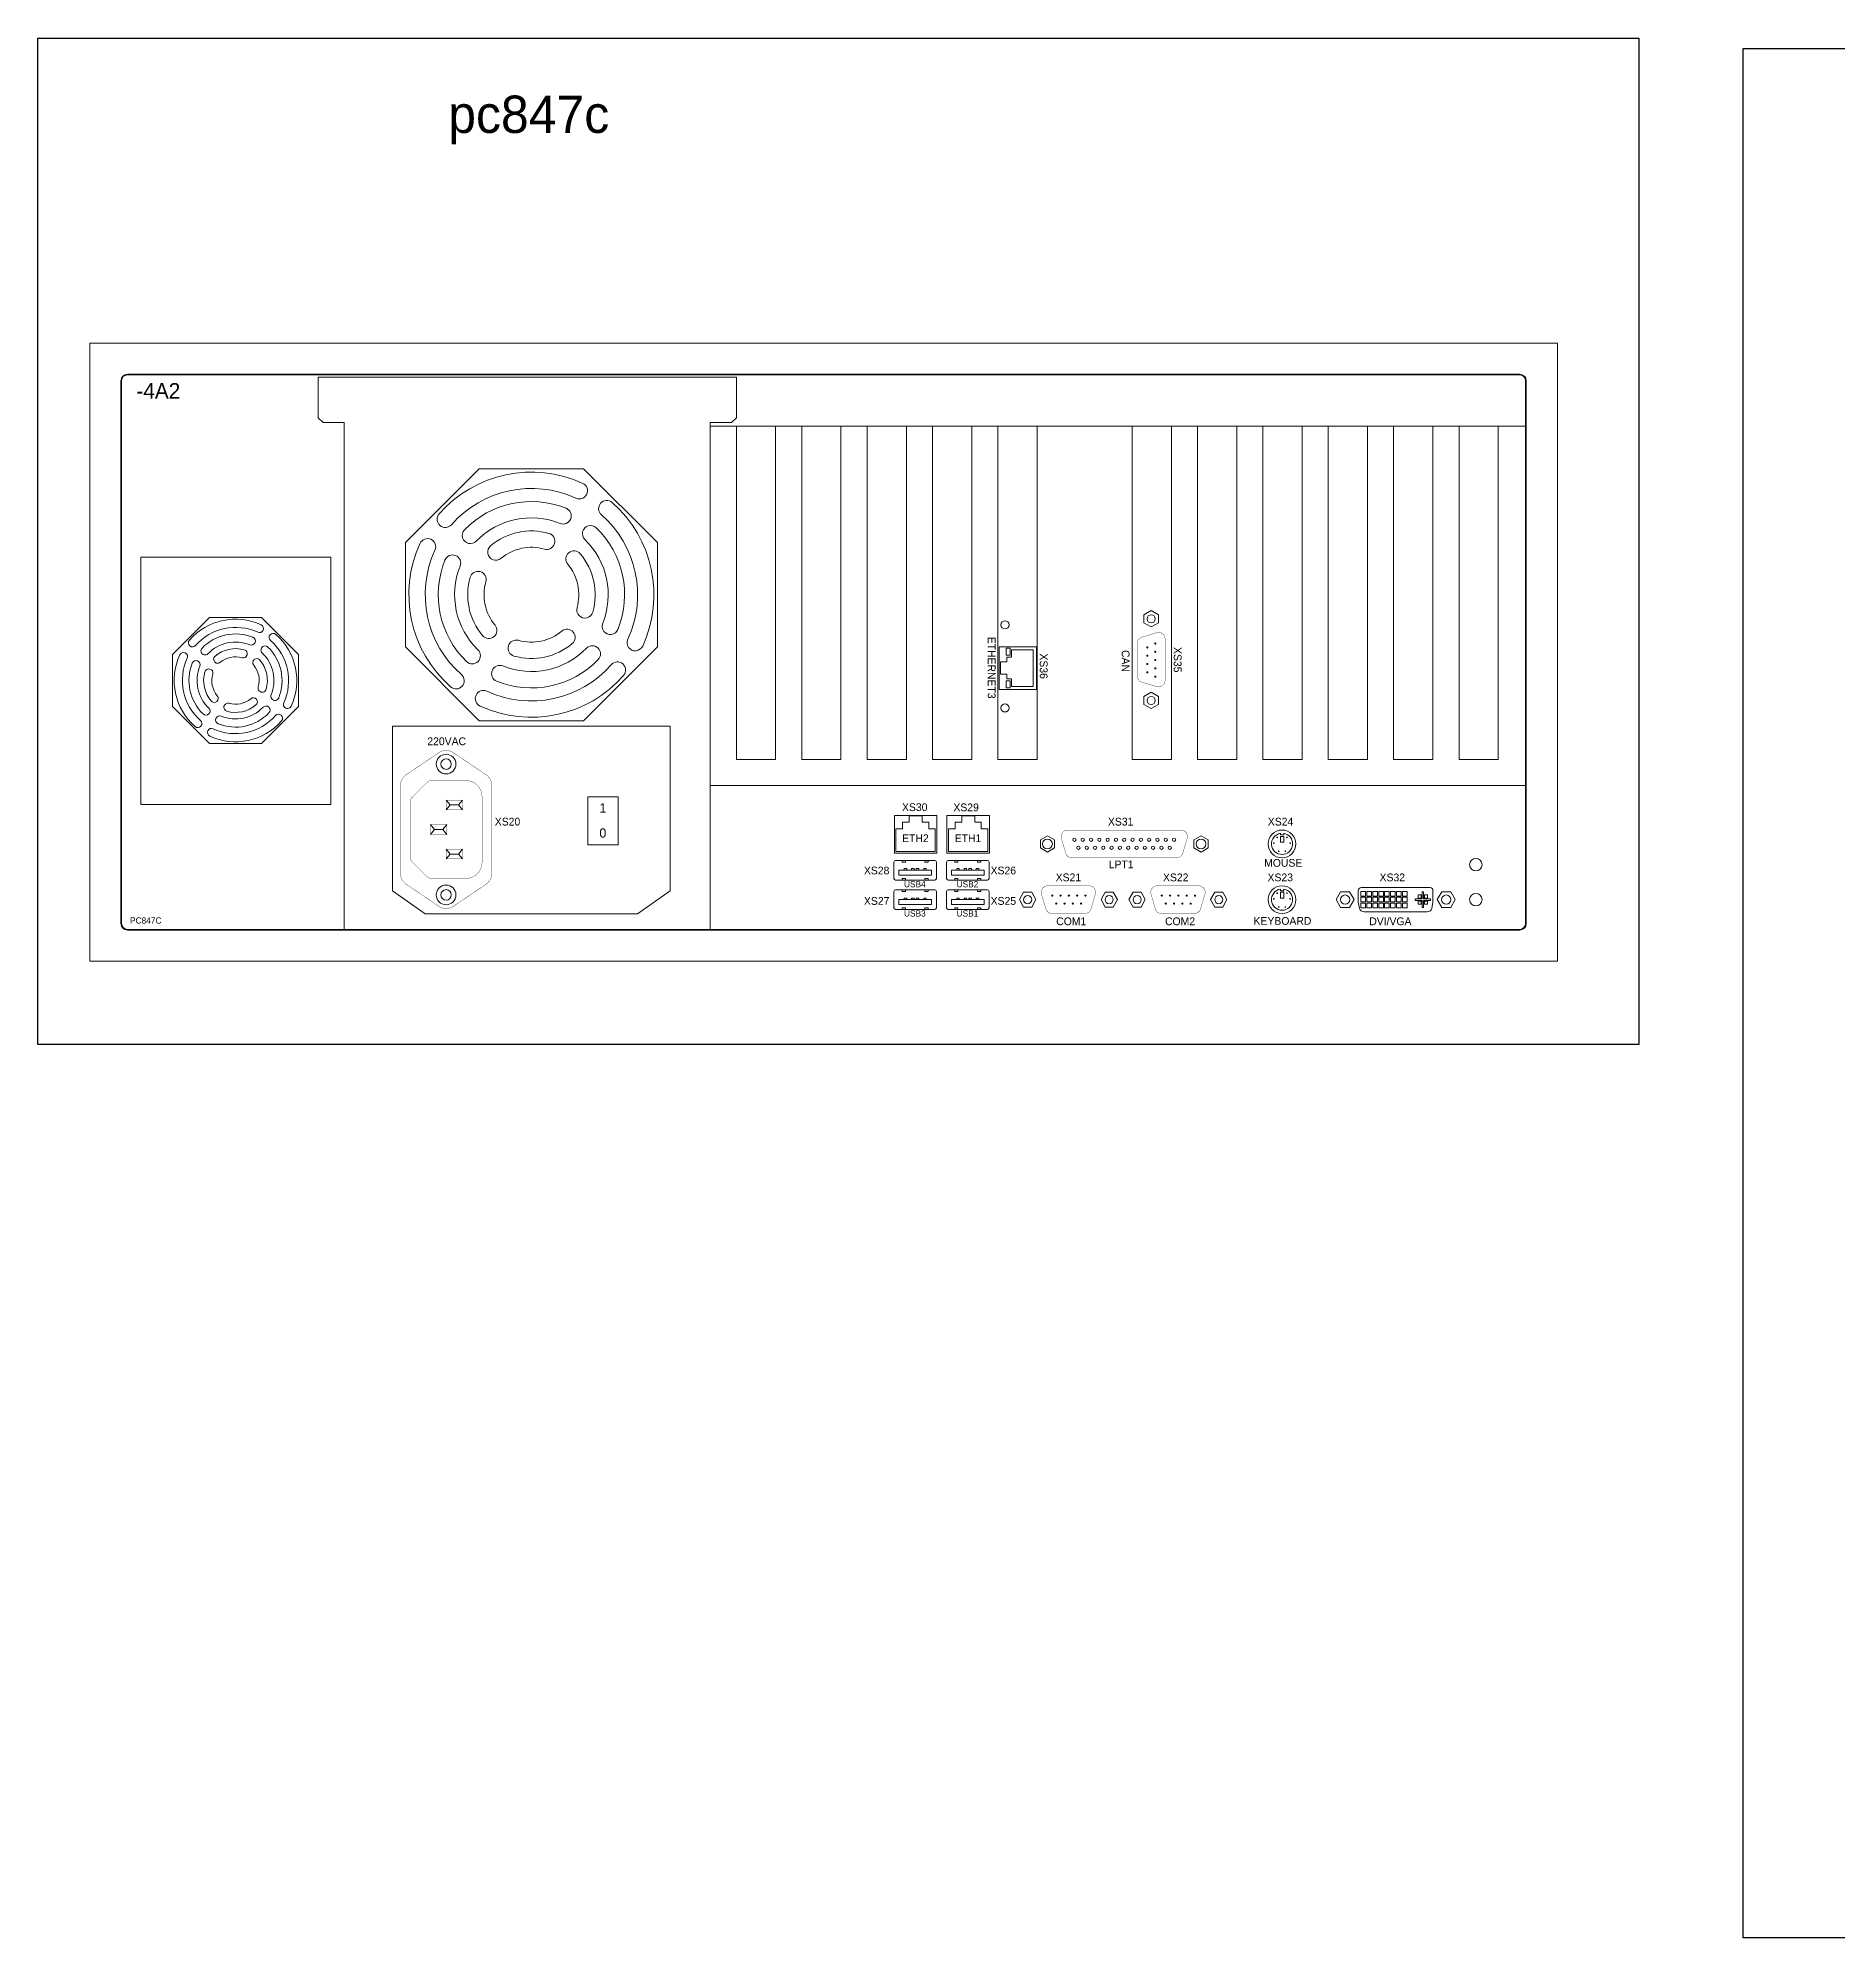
# Model space of a CAD drawing. Extents: x -2364 to 9601, y -871 to 1549.
# Drawn here: x 72 to 650, y -248 to 362 of the extents above; entities that cross this region are included whole.
import ezdxf

# ---------------------------------------------------------------- set-up
doc = ezdxf.new("R2010")
doc.units = 0
doc.layers.get('0').update_dxf_attribs({"linetype": 'CONTINUOUS'})
doc.layers.add('NRS', color=1, linetype='CONTINUOUS')

msp = doc.modelspace()

# ---------------------------------------------------------------- linework, layer by layer
at = {"color": 7, "lineweight": 13}
for p, q in [((98.31665, 252.14885), (98.31665, 77.79763)), ((98.31665, 252.14885), (98.31665, 251.02225)), ((98.52671, 252.14885), (98.52671, 77.79763)), ((547.84872, 254.24947), (100.41726, 254.24947)), ((547.84872, 254.03941), (100.41726, 254.03941)), ((161.72538, 240.23148), (161.72538, 253.33533)), ((161.72538, 253.33533), (296.1139, 253.33533)), ((296.1139, 240.23148), (296.1139, 253.33533)), ((549.73928, 77.79763), (549.73928, 252.14885)), ((549.94934, 77.79763), (549.94934, 252.14885)), ((163.30341, 238.69612), (161.72538, 240.23148)), ((170.12111, 238.69612), (163.30341, 238.69612)), ((170.12111, 238.69612), (170.12111, 75.90707)), ((287.71817, 237.60562), (287.71817, 238.69612)), ((287.71817, 238.69612), (294.53587, 238.69612)), ((294.53587, 238.69612), (296.1139, 240.23148)), ((287.71817, 237.60562), (549.73928, 237.60562)), ((287.71817, 237.60562), (287.71817, 130.47414)), ((287.71817, 237.60562), (287.71817, 130.47414)), ((287.71817, 237.60562), (287.71817, 75.90707)), ((296.12064, 237.60562), (296.12064, 130.47414)), ((308.72434, 237.60562), (308.72434, 130.47414)), ((308.72434, 237.60562), (308.72434, 130.47414)), ((317.12681, 237.60562), (317.12681, 130.47414)), ((329.73052, 237.60562), (329.73052, 130.47414)), ((329.73052, 237.60562), (329.73052, 130.47414)), ((338.13298, 237.60562), (338.13298, 130.47414)), ((350.73669, 237.60562), (350.73669, 130.47414)), ((350.73669, 237.60562), (350.73669, 130.47414)), ((359.13916, 237.60562), (359.13916, 130.47414)), ((525.69123, 237.60562), (366.34454, 237.60562)), ((371.74286, 237.60562), (371.74286, 130.47414)), ((371.74286, 237.60562), (371.74286, 130.47414)), ((380.14533, 237.60562), (380.14533, 130.47414)), ((392.74903, 237.60562), (392.74903, 130.47414)), ((392.74903, 237.60562), (392.74903, 130.47414)), ((423.31038, 237.60562), (423.31038, 130.47414)), ((423.31038, 237.60562), (423.31038, 130.47414)), ((435.91408, 237.60562), (435.91408, 130.47414)), ((435.91408, 237.60562), (435.91408, 130.47414)), ((435.91408, 237.60562), (435.91408, 130.47414)), ((435.91408, 237.60562), (435.91408, 130.47414)), ((444.31655, 237.60562), (444.31655, 130.47414)), ((456.92025, 237.60562), (456.92025, 130.47414)), ((456.92025, 237.60562), (456.92025, 130.47414)), ((465.32272, 237.60562), (465.32272, 130.47414)), ((477.92642, 237.60562), (477.92642, 130.47414)), ((477.92642, 237.60562), (477.92642, 130.47414)), ((486.32889, 237.60562), (486.32889, 130.47414)), ((498.9326, 237.60562), (498.9326, 130.47414)), ((498.9326, 237.60562), (498.9326, 130.47414)), ((507.33506, 237.60562), (507.33506, 130.47414)), ((519.93877, 237.60562), (519.93877, 130.47414)), ((528.34124, 237.60562), (528.34124, 130.47414)), ((540.94494, 237.60562), (540.94494, 130.47414)), ((189.75937, 200.19372), (213.47645, 223.9108)), ((213.47645, 223.9108), (247.01745, 223.9108)), ((247.01745, 223.9108), (270.73453, 200.19372)), ((189.75937, 166.65271), (189.75937, 200.19372)), ((270.73453, 200.19372), (270.73453, 166.65271)), ((427.06157, 176.9855), (429.42215, 178.29694)), ((429.42215, 178.29694), (431.78274, 176.9855)), ((114.9079, 164.23549), (126.76644, 176.09403)), ((126.76644, 176.09403), (143.53694, 176.09403)), ((143.53694, 176.09403), (155.39548, 164.23549)), ((427.06157, 174.36262), (427.06157, 176.9855)), ((429.42215, 173.05119), (427.06157, 174.36262)), ((431.78274, 174.36262), (429.42215, 173.05119)), ((431.78274, 176.9855), (431.78274, 174.36262)), ((213.47645, 142.93564), (189.75937, 166.65271)), ((270.73453, 166.65271), (247.01745, 142.93564)), ((380.53844, 166.72078), (380.53844, 152.97078)), ((392.53844, 166.72078), (380.53844, 166.72078)), ((382.83559, 163.97078), (382.83559, 166.22078)), ((382.83559, 166.22078), (384.08559, 166.22078)), ((384.08559, 166.22078), (384.08559, 163.97078)), ((384.53844, 165.72078), (384.53844, 163.34578)), ((391.53844, 165.72078), (384.53844, 165.72078)), ((391.53844, 165.72078), (391.53844, 153.97078)), ((392.53844, 166.72078), (392.53844, 152.97078)), ((114.9079, 147.46499), (114.9079, 164.23549)), ((155.39548, 164.23549), (155.39548, 147.46499)), ((381.03844, 161.84578), (381.03844, 157.84578)), ((381.03844, 161.84578), (383.03844, 161.84578)), ((384.08559, 163.97078), (382.83559, 163.97078)), ((383.03844, 163.34578), (384.53844, 163.34578)), ((383.03844, 163.34578), (383.03844, 161.84578)), ((392.53844, 152.97078), (380.53844, 152.97078)), ((381.03844, 157.84578), (383.03844, 157.84578)), ((384.08559, 155.72078), (382.83559, 155.72078)), ((382.83559, 155.72078), (382.83559, 153.47078)), ((382.83559, 153.47078), (384.08559, 153.47078)), ((383.03844, 157.84578), (383.03844, 156.34578)), ((383.03844, 156.34578), (384.53844, 156.34578)), ((384.08559, 153.47078), (384.08559, 155.72078)), ((384.53844, 156.34578), (384.53844, 153.97078)), ((391.53844, 153.97078), (384.53844, 153.97078)), ((126.76644, 135.60645), (114.9079, 147.46499)), ((155.39548, 147.46499), (143.53694, 135.60645)), ((427.06157, 150.75675), (429.42215, 152.06818)), ((427.06157, 148.13387), (427.06157, 150.75675)), ((429.42215, 146.82243), (427.06157, 148.13387)), ((429.42215, 152.06818), (431.78274, 150.75675)), ((431.78274, 148.13387), (429.42215, 146.82243)), ((431.78274, 150.75675), (431.78274, 148.13387)), ((185.60884, 88.25397), (185.60884, 141.14425)), ((274.88507, 141.14425), (185.60884, 141.14425)), ((247.01745, 142.93564), (213.47645, 142.93564)), ((274.88507, 88.25397), (274.88507, 141.14425)), ((143.53694, 135.60645), (126.76644, 135.60645)), ((308.72434, 130.47414), (296.12064, 130.47414)), ((329.73052, 130.47414), (317.12681, 130.47414)), ((350.73669, 130.47414), (338.13298, 130.47414)), ((371.74286, 130.47414), (359.13916, 130.47414)), ((392.74903, 130.47414), (380.14533, 130.47414)), ((435.91408, 130.47414), (423.31038, 130.47414)), ((456.92025, 130.47414), (444.31655, 130.47414)), ((477.92642, 130.47414), (465.32272, 130.47414)), ((498.9326, 130.47414), (486.32889, 130.47414)), ((519.93877, 130.47414), (507.33506, 130.47414)), ((540.94494, 130.47414), (528.34124, 130.47414)), ((202.82846, 117.43973), (204.12517, 115.86426)), ((208.08, 117.43973), (206.78329, 115.86426)), ((549.73928, 122.07168), (287.71817, 122.07168)), ((204.12517, 115.86426), (202.82846, 114.2888)), ((206.78329, 115.86426), (204.12517, 115.86426)), ((206.78329, 115.86426), (208.08, 114.2888)), ((346.88371, 112.53785), (346.88371, 100.34208)), ((346.88371, 112.53785), (360.53772, 112.53785)), ((349.50948, 108.21939), (349.50948, 110.32001)), ((349.50948, 110.32001), (351.61009, 110.32001)), ((351.61009, 112.42063), (355.81133, 112.42063)), ((351.61009, 110.32001), (351.61009, 112.42063)), ((355.81133, 112.42063), (355.81133, 110.32001)), ((355.81133, 110.32001), (357.91195, 110.32001)), ((357.91195, 110.32001), (357.91195, 108.21939)), ((360.53772, 100.34208), (360.53772, 112.53785)), ((363.79329, 112.53785), (363.79329, 100.34208)), ((363.79329, 112.53785), (377.4473, 112.53785)), ((366.41906, 110.32001), (368.51967, 110.32001)), ((366.41906, 108.21939), (366.41906, 110.32001)), ((368.51967, 110.32001), (368.51967, 112.42063)), ((368.51967, 112.42063), (372.72091, 112.42063)), ((372.72091, 112.42063), (372.72091, 110.32001)), ((372.72091, 110.32001), (374.82153, 110.32001)), ((374.82153, 110.32001), (374.82153, 108.21939)), ((377.4473, 100.34208), (377.4473, 112.53785)), ((197.83949, 109.56241), (199.1362, 107.98695)), ((199.1362, 107.98695), (197.83949, 106.41149)), ((201.79432, 107.98695), (199.1362, 107.98695)), ((203.09104, 109.56241), (201.79432, 107.98695)), ((201.79432, 107.98695), (203.09104, 106.41149)), ((347.40886, 100.86723), (347.40886, 108.21939)), ((347.40886, 108.21939), (349.50948, 108.21939)), ((357.91195, 108.21939), (360.01256, 108.21939)), ((360.01256, 108.21939), (360.01256, 100.86723)), ((364.31844, 108.21939), (366.41906, 108.21939)), ((364.31844, 100.86723), (364.31844, 108.21939)), ((374.82153, 108.21939), (376.92214, 108.21939)), ((376.92214, 108.21939), (376.92214, 100.86723)), ((393.8071, 104.67339), (396.08108, 105.98628)), ((393.8071, 102.04762), (393.8071, 104.67339)), ((396.08108, 105.98628), (398.35507, 104.67339)), ((398.35507, 104.67339), (398.35507, 102.04762)), ((443.1716, 104.67339), (445.44558, 105.98628)), ((443.1716, 102.04762), (443.1716, 104.67339)), ((445.44558, 105.98628), (447.71957, 104.67339)), ((447.71957, 104.67339), (447.71957, 102.04762)), ((470.95079, 106.77024), (470.95079, 106.24567)), ((470.95079, 106.24567), (471.99994, 106.24567)), ((470.95079, 103.88508), (470.95079, 105.72109)), ((470.95079, 105.72109), (471.99994, 105.72109)), ((471.99994, 103.88508), (470.95079, 103.88508)), ((471.99994, 106.24567), (471.99994, 106.77024)), ((471.99994, 105.72109), (471.99994, 103.88508)), ((202.82846, 101.6851), (204.12517, 100.10963)), ((204.12517, 100.10963), (202.82846, 98.53417)), ((206.78329, 100.10963), (204.12517, 100.10963)), ((208.08, 101.6851), (206.78329, 100.10963)), ((206.78329, 100.10963), (208.08, 98.53417)), ((346.88371, 100.34208), (360.53772, 100.34208)), ((347.27382, 98.05488), (359.87854, 98.05488)), ((360.01256, 100.86723), (347.40886, 100.86723)), ((349.37461, 97.52969), (349.37461, 98.05488)), ((350.425, 97.52969), (350.425, 98.05488)), ((356.72736, 98.05488), (356.72736, 97.52969)), ((357.77775, 98.05488), (357.77775, 97.52969)), ((363.79329, 100.34208), (377.4473, 100.34208)), ((364.1834, 98.05488), (376.78812, 98.05488)), ((376.92214, 100.86723), (364.31844, 100.86723)), ((366.28419, 97.52969), (366.28419, 98.05488)), ((367.33458, 97.52969), (367.33458, 98.05488)), ((373.63694, 98.05488), (373.63694, 97.52969)), ((374.68733, 98.05488), (374.68733, 97.52969)), ((396.08108, 100.73473), (393.8071, 102.04762)), ((398.35507, 102.04762), (396.08108, 100.73473)), ((445.44558, 100.73473), (443.1716, 102.04762)), ((447.71957, 102.04762), (445.44558, 100.73473)), ((346.74862, 92.27772), (346.74862, 97.52969)), ((359.87854, 91.75252), (347.27382, 91.75252)), ((358.82815, 94.9037), (348.32421, 94.9037)), ((348.32421, 94.9037), (348.32421, 93.32811)), ((348.32421, 93.32811), (358.82815, 93.32811)), ((349.37461, 97.52969), (350.425, 97.52969)), ((349.37461, 91.75252), (349.37461, 92.27772)), ((350.425, 92.27772), (349.37461, 92.27772)), ((350.84516, 95.4289), (350.00484, 95.4289)), ((350.00484, 95.4289), (350.00484, 94.9037)), ((350.425, 91.75252), (350.425, 92.27772)), ((350.84516, 95.4289), (350.84516, 94.9037)), ((353.20854, 95.4289), (352.36823, 95.4289)), ((352.36823, 95.4289), (352.36823, 94.9037)), ((353.20854, 95.4289), (353.20854, 94.9037)), ((353.94382, 94.9037), (353.94382, 95.4289)), ((354.78413, 95.4289), (353.94382, 95.4289)), ((354.78413, 94.9037), (354.78413, 95.4289)), ((356.3072, 94.9037), (356.3072, 95.4289)), ((357.14752, 95.4289), (356.3072, 95.4289)), ((356.72736, 97.52969), (357.77775, 97.52969)), ((357.77775, 92.27772), (356.72736, 92.27772)), ((356.72736, 92.27772), (356.72736, 91.75252)), ((357.14752, 94.9037), (357.14752, 95.4289)), ((357.77775, 92.27772), (357.77775, 91.75252)), ((358.82815, 93.32811), (358.82815, 94.9037)), ((360.40373, 97.52969), (360.40373, 92.27772)), ((363.6582, 92.27772), (363.6582, 97.52969)), ((376.78812, 91.75252), (364.1834, 91.75252)), ((365.23379, 94.9037), (365.23379, 93.32811)), ((375.73773, 94.9037), (365.23379, 94.9037)), ((365.23379, 93.32811), (375.73773, 93.32811)), ((366.28419, 97.52969), (367.33458, 97.52969)), ((366.28419, 91.75252), (366.28419, 92.27772)), ((367.33458, 92.27772), (366.28419, 92.27772)), ((367.75474, 95.4289), (366.91442, 95.4289)), ((366.91442, 95.4289), (366.91442, 94.9037)), ((367.33458, 91.75252), (367.33458, 92.27772)), ((367.75474, 95.4289), (367.75474, 94.9037)), ((370.11812, 95.4289), (369.27781, 95.4289)), ((369.27781, 95.4289), (369.27781, 94.9037)), ((370.11812, 95.4289), (370.11812, 94.9037)), ((370.8534, 94.9037), (370.8534, 95.4289)), ((371.69371, 95.4289), (370.8534, 95.4289)), ((371.69371, 94.9037), (371.69371, 95.4289)), ((373.21678, 94.9037), (373.21678, 95.4289)), ((374.0571, 95.4289), (373.21678, 95.4289)), ((373.63694, 97.52969), (374.68733, 97.52969)), ((373.63694, 92.27772), (373.63694, 91.75252)), ((374.68733, 92.27772), (373.63694, 92.27772)), ((374.0571, 94.9037), (374.0571, 95.4289)), ((374.68733, 92.27772), (374.68733, 91.75252)), ((375.73773, 93.32811), (375.73773, 94.9037)), ((377.31331, 97.52969), (377.31331, 92.27772)), ((185.60884, 88.25397), (196.11192, 80.94855)), ((274.88507, 88.25397), (264.38198, 80.94855)), ((346.74862, 82.82418), (346.74862, 88.07615)), ((347.27382, 88.60134), (359.87854, 88.60134)), ((349.37461, 88.07615), (349.37461, 88.60134)), ((349.37461, 88.07615), (350.425, 88.07615)), ((350.84516, 85.97536), (350.00484, 85.97536)), ((350.00484, 85.97536), (350.00484, 85.45017)), ((350.425, 88.07615), (350.425, 88.60134)), ((350.84516, 85.97536), (350.84516, 85.45017)), ((353.20854, 85.97536), (352.36823, 85.97536)), ((352.36823, 85.97536), (352.36823, 85.45017)), ((353.20854, 85.97536), (353.20854, 85.45017)), ((353.94382, 85.45017), (353.94382, 85.97536)), ((354.78413, 85.97536), (353.94382, 85.97536)), ((354.78413, 85.45017), (354.78413, 85.97536)), ((356.3072, 85.45017), (356.3072, 85.97536)), ((357.14752, 85.97536), (356.3072, 85.97536)), ((356.72736, 88.60134), (356.72736, 88.07615)), ((356.72736, 88.07615), (357.77775, 88.07615)), ((357.14752, 85.45017), (357.14752, 85.97536)), ((357.77775, 88.60134), (357.77775, 88.07615)), ((360.40373, 88.07615), (360.40373, 82.82418)), ((363.6582, 82.82418), (363.6582, 88.07615)), ((364.1834, 88.60134), (376.78812, 88.60134)), ((366.28419, 88.07615), (366.28419, 88.60134)), ((366.28419, 88.07615), (367.33458, 88.07615)), ((367.75474, 85.97536), (366.91442, 85.97536)), ((366.91442, 85.97536), (366.91442, 85.45017)), ((367.33458, 88.07615), (367.33458, 88.60134)), ((367.75474, 85.97536), (367.75474, 85.45017)), ((369.27781, 85.97536), (369.27781, 85.45017)), ((370.11812, 85.97536), (369.27781, 85.97536)), ((370.11812, 85.97536), (370.11812, 85.45017)), ((370.8534, 85.45017), (370.8534, 85.97536)), ((371.69371, 85.97536), (370.8534, 85.97536)), ((371.69371, 85.45017), (371.69371, 85.97536)), ((373.21678, 85.45017), (373.21678, 85.97536)), ((374.0571, 85.97536), (373.21678, 85.97536)), ((373.63694, 88.60134), (373.63694, 88.07615)), ((373.63694, 88.07615), (374.68733, 88.07615)), ((374.0571, 85.45017), (374.0571, 85.97536)), ((374.68733, 88.60134), (374.68733, 88.07615)), ((377.31331, 88.07615), (377.31331, 82.82418)), ((387.07739, 85.45017), (388.38883, 87.81075)), ((388.38883, 87.81075), (391.0117, 87.81075)), ((391.0117, 87.81075), (392.32314, 85.45017)), ((413.30614, 85.45017), (414.61758, 87.81075)), ((414.61758, 87.81075), (417.24046, 87.81075)), ((417.24046, 87.81075), (418.5519, 85.45017)), ((422.2847, 85.45017), (423.59613, 87.81075)), ((423.59613, 87.81075), (426.21901, 87.81075)), ((426.21901, 87.81075), (427.53045, 85.45017)), ((448.51345, 85.45017), (449.82489, 87.81075)), ((449.82489, 87.81075), (452.44776, 87.81075)), ((452.44776, 87.81075), (453.7592, 85.45017)), ((470.95079, 88.8599), (470.95079, 88.33533)), ((470.95079, 88.33533), (471.99994, 88.33533)), ((470.95079, 87.81075), (471.99994, 87.81075)), ((470.95079, 85.97474), (470.95079, 87.81075)), ((471.99994, 85.97474), (470.95079, 85.97474)), ((471.99994, 88.33533), (471.99994, 88.8599)), ((471.99994, 87.81075), (471.99994, 85.97474)), ((490.28783, 87.95017), (488.84445, 85.45017)), ((493.17458, 87.95017), (490.28783, 87.95017)), ((494.61796, 85.45017), (493.17458, 87.95017)), ((495.98121, 84.59017), (495.98121, 88.31017)), ((496.82121, 86.60517), (496.82121, 88.10517)), ((496.82121, 88.10517), (498.32121, 88.10517)), ((496.82121, 86.60517), (498.32121, 86.60517)), ((496.82121, 84.70017), (496.82121, 86.20017)), ((496.82121, 86.20017), (498.32121, 86.20017)), ((496.98121, 89.31017), (518.98121, 89.31017)), ((498.32121, 86.60517), (498.32121, 88.10517)), ((498.32121, 84.70017), (498.32121, 86.20017)), ((498.72621, 86.60517), (498.72621, 88.10517)), ((498.72621, 88.10517), (500.22621, 88.10517)), ((498.72621, 86.60517), (500.22621, 86.60517)), ((498.72621, 86.20017), (500.22621, 86.20017)), ((498.72621, 84.70017), (498.72621, 86.20017)), ((500.22621, 86.60517), (500.22621, 88.10517)), ((500.22621, 84.70017), (500.22621, 86.20017)), ((500.63121, 86.60517), (500.63121, 88.10517)), ((500.63121, 88.10517), (502.13121, 88.10517)), ((500.63121, 86.60517), (502.13121, 86.60517)), ((500.63121, 86.20017), (502.13121, 86.20017)), ((500.63121, 84.70017), (500.63121, 86.20017)), ((502.13121, 86.60517), (502.13121, 88.10517)), ((502.13121, 84.70017), (502.13121, 86.20017)), ((502.53621, 86.60517), (502.53621, 88.10517)), ((502.53621, 88.10517), (504.03621, 88.10517)), ((502.53621, 86.60517), (504.03621, 86.60517)), ((502.53621, 86.20017), (504.03621, 86.20017)), ((502.53621, 84.70017), (502.53621, 86.20017)), ((504.03621, 86.60517), (504.03621, 88.10517)), ((504.03621, 84.70017), (504.03621, 86.20017)), ((504.44121, 86.60517), (504.44121, 88.10517)), ((504.44121, 88.10517), (505.94121, 88.10517)), ((504.44121, 86.60517), (505.94121, 86.60517)), ((504.44121, 86.20017), (505.94121, 86.20017)), ((504.44121, 84.70017), (504.44121, 86.20017)), ((505.94121, 86.60517), (505.94121, 88.10517)), ((505.94121, 84.70017), (505.94121, 86.20017)), ((506.34621, 86.60517), (506.34621, 88.10517)), ((506.34621, 88.10517), (507.84621, 88.10517)), ((506.34621, 86.60517), (507.84621, 86.60517)), ((506.34621, 86.20017), (507.84621, 86.20017)), ((506.34621, 84.70017), (506.34621, 86.20017)), ((507.84621, 86.60517), (507.84621, 88.10517)), ((507.84621, 84.70017), (507.84621, 86.20017)), ((508.25121, 86.60517), (508.25121, 88.10517)), ((508.25121, 88.10517), (509.75121, 88.10517)), ((508.25121, 86.60517), (509.75121, 86.60517)), ((508.25121, 86.20017), (509.75121, 86.20017)), ((508.25121, 84.70017), (508.25121, 86.20017)), ((509.75121, 86.60517), (509.75121, 88.10517)), ((509.75121, 84.70017), (509.75121, 86.20017)), ((510.15621, 86.60517), (510.15621, 88.10517)), ((510.15621, 88.10517), (511.65621, 88.10517)), ((510.15621, 86.60517), (511.65621, 86.60517)), ((510.15621, 86.20017), (511.65621, 86.20017)), ((510.15621, 84.70017), (510.15621, 86.20017)), ((511.65621, 86.60517), (511.65621, 88.10517)), ((511.65621, 84.70017), (511.65621, 86.20017)), ((514.23121, 85.70017), (516.48121, 85.70017)), ((514.23121, 85.20017), (514.23121, 85.70017)), ((515.23121, 85.95017), (515.23121, 86.95017)), ((515.23121, 86.95017), (516.23121, 86.95017)), ((515.23121, 85.95017), (516.23121, 85.95017)), ((516.23121, 85.95017), (516.23121, 86.95017)), ((516.48121, 85.70017), (516.48121, 87.95017)), ((516.48121, 87.95017), (516.98121, 87.95017)), ((516.98121, 85.70017), (516.98121, 87.95017)), ((516.98121, 85.70017), (519.23121, 85.70017)), ((517.23121, 85.95017), (517.23121, 86.95017)), ((517.23121, 86.95017), (518.23121, 86.95017)), ((517.23121, 85.95017), (518.23121, 85.95017)), ((518.23121, 85.95017), (518.23121, 86.95017)), ((519.23121, 85.20017), (519.23121, 85.70017)), ((519.98121, 84.59017), (519.98121, 88.31017)), ((521.34445, 85.45017), (522.78783, 87.95017)), ((522.78783, 87.95017), (525.67458, 87.95017)), ((525.67458, 87.95017), (527.11796, 85.45017)), ((196.11192, 80.94855), (264.38198, 80.94855)), ((359.87854, 82.29899), (347.27382, 82.29899)), ((358.82815, 85.45017), (348.32421, 85.45017)), ((348.32421, 85.45017), (348.32421, 83.87458)), ((348.32421, 83.87458), (358.82815, 83.87458)), ((349.37461, 82.29899), (349.37461, 82.82418)), ((350.425, 82.82418), (349.37461, 82.82418)), ((350.425, 82.29899), (350.425, 82.82418)), ((357.77775, 82.82418), (356.72736, 82.82418)), ((356.72736, 82.82418), (356.72736, 82.29899)), ((357.77775, 82.82418), (357.77775, 82.29899)), ((358.82815, 83.87458), (358.82815, 85.45017)), ((376.78812, 82.29899), (364.1834, 82.29899)), ((375.73773, 85.45017), (365.23379, 85.45017)), ((365.23379, 85.45017), (365.23379, 83.87458)), ((365.23379, 83.87458), (375.73773, 83.87458)), ((366.28419, 82.29899), (366.28419, 82.82418)), ((367.33458, 82.82418), (366.28419, 82.82418)), ((367.33458, 82.29899), (367.33458, 82.82418)), ((374.68733, 82.82418), (373.63694, 82.82418)), ((373.63694, 82.82418), (373.63694, 82.29899)), ((374.68733, 82.82418), (374.68733, 82.29899)), ((375.73773, 83.87458), (375.73773, 85.45017)), ((388.38883, 83.08958), (387.07739, 85.45017)), ((391.0117, 83.08958), (388.38883, 83.08958)), ((392.32314, 85.45017), (391.0117, 83.08958)), ((414.61758, 83.08958), (413.30614, 85.45017)), ((417.24046, 83.08958), (414.61758, 83.08958)), ((418.5519, 85.45017), (417.24046, 83.08958)), ((423.59613, 83.08958), (422.2847, 85.45017)), ((426.21901, 83.08958), (423.59613, 83.08958)), ((427.53045, 85.45017), (426.21901, 83.08958)), ((449.82489, 83.08958), (448.51345, 85.45017)), ((452.44776, 83.08958), (449.82489, 83.08958)), ((453.7592, 85.45017), (452.44776, 83.08958)), ((488.84445, 85.45017), (490.28783, 82.95017)), ((490.28783, 82.95017), (493.17458, 82.95017)), ((493.17458, 82.95017), (494.61796, 85.45017)), ((495.98121, 84.59017), (496.38932, 82.61582)), ((496.82121, 84.70017), (498.32121, 84.70017)), ((496.82121, 84.29517), (496.82121, 82.79517)), ((496.82121, 84.29517), (498.32121, 84.29517)), ((496.82121, 82.79517), (498.32121, 82.79517)), ((497.81235, 81.59017), (518.15007, 81.59017)), ((498.32121, 84.29517), (498.32121, 82.79517)), ((498.72621, 84.70017), (500.22621, 84.70017)), ((498.72621, 84.29517), (500.22621, 84.29517)), ((498.72621, 84.29517), (498.72621, 82.79517)), ((498.72621, 82.79517), (500.22621, 82.79517)), ((500.22621, 84.29517), (500.22621, 82.79517)), ((500.63121, 84.70017), (502.13121, 84.70017)), ((500.63121, 84.29517), (502.13121, 84.29517)), ((500.63121, 84.29517), (500.63121, 82.79517)), ((500.63121, 82.79517), (502.13121, 82.79517)), ((502.13121, 84.29517), (502.13121, 82.79517)), ((502.53621, 84.70017), (504.03621, 84.70017)), ((502.53621, 84.29517), (504.03621, 84.29517)), ((502.53621, 84.29517), (502.53621, 82.79517)), ((502.53621, 82.79517), (504.03621, 82.79517)), ((504.03621, 84.29517), (504.03621, 82.79517)), ((504.44121, 84.70017), (505.94121, 84.70017)), ((504.44121, 84.29517), (505.94121, 84.29517)), ((504.44121, 84.29517), (504.44121, 82.79517)), ((504.44121, 82.79517), (505.94121, 82.79517)), ((505.94121, 84.29517), (505.94121, 82.79517)), ((506.34621, 84.70017), (507.84621, 84.70017)), ((506.34621, 84.29517), (507.84621, 84.29517)), ((506.34621, 84.29517), (506.34621, 82.79517)), ((506.34621, 82.79517), (507.84621, 82.79517)), ((507.84621, 84.29517), (507.84621, 82.79517)), ((508.25121, 84.70017), (509.75121, 84.70017)), ((508.25121, 84.29517), (509.75121, 84.29517)), ((508.25121, 84.29517), (508.25121, 82.79517)), ((508.25121, 82.79517), (509.75121, 82.79517)), ((509.75121, 84.29517), (509.75121, 82.79517)), ((510.15621, 84.70017), (511.65621, 84.70017)), ((510.15621, 84.29517), (511.65621, 84.29517)), ((510.15621, 84.29517), (510.15621, 82.79517)), ((510.15621, 82.79517), (511.65621, 82.79517)), ((511.65621, 84.29517), (511.65621, 82.79517)), ((514.23121, 85.20017), (516.48121, 85.20017)), ((515.23121, 84.95017), (516.23121, 84.95017)), ((515.23121, 84.95017), (515.23121, 83.95017)), ((515.23121, 83.95017), (516.23121, 83.95017)), ((516.23121, 84.95017), (516.23121, 83.95017)), ((516.48121, 82.95017), (516.48121, 85.20017)), ((516.48121, 82.95017), (516.98121, 82.95017)), ((516.98121, 85.20017), (519.23121, 85.20017)), ((516.98121, 82.95017), (516.98121, 85.20017)), ((517.23121, 84.95017), (517.23121, 83.95017)), ((517.23121, 84.95017), (518.23121, 84.95017)), ((517.23121, 83.95017), (518.23121, 83.95017)), ((518.23121, 84.95017), (518.23121, 83.95017)), ((519.98121, 84.59017), (519.57309, 82.61582)), ((522.78783, 82.95017), (521.34445, 85.45017)), ((525.67458, 82.95017), (522.78783, 82.95017)), ((527.11796, 85.45017), (525.67458, 82.95017)), ((100.41726, 75.90707), (547.84872, 75.90707)), ((100.41726, 75.69701), (547.84872, 75.69701))]:
    msp.add_line(p, q, dxfattribs=at)
for points in [[(71.67673, 362.27253), (586.11377, 362.27253), (586.11377, 38.89503), (71.67673, 38.89503)], [(619.69938, 358.8954), (1192.52938, 358.8954), (1192.52938, -248.13726), (619.69938, -248.13726)]]:
    msp.add_lwpolyline(points, close=True)
for points in [[(88.31665, 264.24947), (559.94934, 264.24947), (559.94934, 65.69701), (88.31665, 65.69701)], [(104.7659, 195.48936), (165.75276, 195.48936), (165.75276, 116.01355), (104.7659, 116.01355)], [(248.38343, 118.45138), (258.10707, 118.45138), (258.10707, 103.03711), (248.38343, 103.03711)]]:
    msp.add_lwpolyline(points, close=True, dxfattribs=at)
for points, const_width in [([(433.88104, 169.19771), (433.88104, 155.92166, -0.500705616), (431.19067, 153.90862), (426.4695, 155.2972, -0.332706414), (424.96326, 157.31024), (424.96326, 167.80913, -0.332706414), (426.4695, 169.82217), (431.19067, 171.21075, -0.500705616)], 0.10492), ([(427.99747, 166.47345, 1), (428.33984, 166.47345, 1)], 0.34237), ([(430.56125, 167.75161, 1), (430.90362, 167.75161, 1)], 0.34237), ([(430.56125, 165.08383, 1), (430.90362, 165.08383, 1)], 0.34237), ([(427.99747, 163.80567, 1), (428.33984, 163.80567, 1)], 0.34237), ([(427.99747, 161.13788, 1), (428.33984, 161.13788, 1)], 0.34237), ([(427.99747, 158.4701, 1), (428.33984, 158.4701, 1)], 0.34237), ([(430.56125, 162.41604, 1), (430.90362, 162.41604, 1)], 0.34237), ([(430.56125, 159.74826, 1), (430.90362, 159.74826, 1)], 0.34237), ([(430.56125, 157.08048, 1), (430.90362, 157.08048, 1)], 0.34237), ([(217.53278, 122.0711), (217.53278, 93.9028, -0.248970266), (215.68553, 90.42299), (205.18245, 83.31796, -0.306467457), (200.47447, 83.31796), (189.97138, 90.42299, -0.248970266), (188.12414, 93.9028), (188.12414, 122.0711, -0.248970266), (189.97138, 125.55091), (200.47447, 132.65594, -0.306467457), (205.18245, 132.65594), (215.68553, 125.55091, -0.248970266)], 0.10503), ([(214.38185, 118.49003), (214.38185, 97.48386, -0.414213562), (209.13031, 92.23232), (198.19217, 92.23232, -0.198912367), (196.70681, 92.84758), (191.89032, 97.66407, -0.198912367), (191.27506, 99.14943), (191.27506, 116.82447, -0.198912367), (191.89032, 118.30983), (196.70681, 123.12632, -0.198912367), (198.19217, 123.74158), (209.13031, 123.74158, -0.414213562)], 0.10503), ([(402.56458, 107.82432), (438.96209, 107.82432, -0.500705616), (440.97735, 105.13098), (439.58723, 100.40459, -0.332706414), (437.57197, 98.89669), (403.95469, 98.89669, -0.332706414), (401.93943, 100.40459), (400.54932, 105.13098, -0.500705616)], 0.10503), ([(468.72135, 103.62279, 1), (468.98364, 103.62279, 1)], 0.26229), ([(469.7705, 105.4588, 1), (470.03279, 105.4588, 1)], 0.26229), ([(472.91795, 105.4588, 1), (473.18024, 105.4588, 1)], 0.26229), ([(473.9671, 103.62279, 1), (474.22939, 103.62279, 1)], 0.26229), ([(470.29508, 100.99992, 1), (470.55736, 100.99992, 1)], 0.26229), ([(472.39338, 100.99992, 1), (472.65566, 100.99992, 1)], 0.26229), ([(396.17661, 89.90905), (409.45267, 89.90905, -0.500705616), (411.46571, 87.21868), (410.07713, 82.49751, -0.332706414), (408.06409, 80.99128), (397.5652, 80.99128, -0.332706414), (395.55216, 82.49751), (394.16358, 87.21868, -0.500705616)], 0.10492), ([(397.62272, 86.58926, 1), (397.62272, 86.93163, 1)], 0.34237), ([(400.2905, 86.58926, 1), (400.2905, 86.93163, 1)], 0.34237), ([(402.95828, 86.58926, 1), (402.95828, 86.93163, 1)], 0.34237), ([(405.62607, 86.58926, 1), (405.62607, 86.93163, 1)], 0.34237), ([(408.29385, 86.58926, 1), (408.29385, 86.93163, 1)], 0.34237), ([(431.38392, 89.90905), (444.65998, 89.90905, -0.500705616), (446.67301, 87.21868), (445.28443, 82.49751, -0.332706414), (443.2714, 80.99128), (432.7725, 80.99128, -0.332706414), (430.75946, 82.49751), (429.37088, 87.21868, -0.500705616)], 0.10492), ([(432.83002, 86.58926, 1), (432.83002, 86.93163, 1)], 0.34237), ([(435.4978, 86.58926, 1), (435.4978, 86.93163, 1)], 0.34237), ([(438.16559, 86.58926, 1), (438.16559, 86.93163, 1)], 0.34237), ([(440.83337, 86.58926, 1), (440.83337, 86.93163, 1)], 0.34237), ([(443.50116, 86.58926, 1), (443.50116, 86.93163, 1)], 0.34237), ([(468.72135, 85.71245, 1), (468.98364, 85.71245, 1)], 0.26229), ([(469.7705, 87.54847, 1), (470.03279, 87.54847, 1)], 0.26229), ([(472.91795, 87.54847, 1), (473.18024, 87.54847, 1)], 0.26229), ([(473.9671, 85.71245, 1), (474.22939, 85.71245, 1)], 0.26229), ([(398.90088, 84.02548, 1), (398.90088, 84.36785, 1)], 0.34237), ([(401.56866, 84.02548, 1), (401.56866, 84.36785, 1)], 0.34237), ([(404.23644, 84.02548, 1), (404.23644, 84.36785, 1)], 0.34237), ([(406.90423, 84.02548, 1), (406.90423, 84.36785, 1)], 0.34237), ([(434.10818, 84.02548, 1), (434.10818, 84.36785, 1)], 0.34237), ([(436.77596, 84.02548, 1), (436.77596, 84.36785, 1)], 0.34237), ([(439.44375, 84.02548, 1), (439.44375, 84.36785, 1)], 0.34237), ([(442.11153, 84.02548, 1), (442.11153, 84.36785, 1)], 0.34237), ([(470.29508, 83.08958, 1), (470.55736, 83.08958, 1)], 0.26229), ([(472.39338, 83.08958, 1), (472.65566, 83.08958, 1)], 0.26229)]:
    msp.add_lwpolyline(points, format="xyb", close=True, dxfattribs=dict(at, const_width=const_width))
at = {"color": 7, "lineweight": 13, "const_width": 0.10503}
for points in [[(208.08, 117.43973), (208.08, 114.2888), (202.82846, 114.2888), (202.82846, 117.43973)], [(203.09104, 109.56241), (203.09104, 106.41149), (197.83949, 106.41149), (197.83949, 109.56241)], [(208.08, 101.6851), (208.08, 98.53417), (202.82846, 98.53417), (202.82846, 101.6851)]]:
    msp.add_lwpolyline(points, close=True, dxfattribs=at)
at = {"color": 7, "lineweight": 13, "const_width": 0.1}
msp.add_lwpolyline([(496.98121, 89.31017), (518.98121, 89.31017, -0.414213562), (519.98121, 88.31017), (519.98121, 84.59017), (519.57309, 82.61582, -0.389264752), (518.15007, 81.59017), (497.81235, 81.59017, -0.322822806), (496.38932, 82.61582), (495.98121, 84.59017), (495.98121, 88.31017, -0.414213562), (496.98121, 89.31017, -1)], format="xyb", dxfattribs=at)
at = {"color": 7, "lineweight": 13}
for centre, radius in [((382.45501, 173.75443), 1.31144), ((429.42215, 175.67406), 1.31144), ((382.45501, 147.05267), 1.31144), ((429.42215, 149.44531), 1.31144), ((202.82846, 128.99312), 3.15093), ((202.82846, 128.99312), 1.68001), ((396.08108, 103.3605), 1.57546), ((404.75663, 104.67339), 0.52515), ((407.42441, 104.67339), 0.52515), ((410.0922, 104.67339), 0.52515), ((412.75998, 104.67339), 0.52515), ((415.42776, 104.67339), 0.52515), ((418.09555, 104.67339), 0.52515), ((420.76333, 104.67339), 0.52515), ((423.43112, 104.67339), 0.52515), ((423.43112, 104.67339), 0.52515), ((426.0989, 104.67339), 0.52515), ((426.0989, 104.67339), 0.52515), ((428.76668, 104.67339), 0.52515), ((428.76668, 104.67339), 0.52515), ((431.43447, 104.67339), 0.52515), ((431.43447, 104.67339), 0.52515), ((434.10225, 104.67339), 0.52515), ((434.10225, 104.67339), 0.52515), ((436.77004, 104.67339), 0.52515), ((436.77004, 104.67339), 0.52515), ((445.44558, 103.3605), 1.57546), ((471.47537, 103.3605), 4.45889), ((406.03479, 102.10961), 0.52515), ((408.70257, 102.10961), 0.52515), ((411.37036, 102.10961), 0.52515), ((414.03814, 102.10961), 0.52515), ((416.70592, 102.10961), 0.52515), ((419.37371, 102.10961), 0.52515), ((422.04149, 102.10961), 0.52515), ((424.70928, 102.10961), 0.52515), ((427.37706, 102.10961), 0.52515), ((430.04484, 102.10961), 0.52515), ((432.71263, 102.10961), 0.52515), ((435.38041, 102.10961), 0.52515), ((533.75772, 96.6894), 2), ((202.82846, 86.98078), 3.15093), ((202.82846, 86.98078), 1.68049), ((389.70027, 85.45017), 1.31144), ((415.92902, 85.45017), 1.31144), ((424.90757, 85.45017), 1.31144), ((451.13632, 85.45017), 1.31144), ((471.47537, 85.45017), 4.45889), ((491.73121, 85.45017), 1.5), ((524.23121, 85.45017), 1.5), ((533.75772, 85.45017), 2)]:
    msp.add_circle(centre, radius, dxfattribs=at)
for centre, radius, start, end in [((100.41726, 252.14885), 2.10062, 90, 180), ((100.41726, 252.14885), 1.89056, 90, 180), ((547.84872, 252.14885), 2.10062, 0, 90), ((547.84872, 252.14885), 1.89056, 0, 90), ((230.24695, 183.42322), 39.38657, 65.2176612, 138.78034137), ((230.24695, 183.42322), 34.13503, 65.2176612, 138.78034137), ((245.65606, 216.79859), 2.62577, 245.2176612, 65.2176612), ((254.46841, 211.07601), 2.62577, 48.78444074, 228.78444074), ((202.59589, 207.64666), 2.62577, 138.78034137, 318.78034137), ((230.24695, 183.42322), 29.93379, 68.10738498, 135.82625459), ((230.24695, 183.42322), 24.68225, 68.10738498, 135.82625459), ((240.42924, 208.7619), 2.62577, 248.10738498, 68.10738498), ((230.24695, 183.42322), 34.13503, 335.22176057, 48.78444074), ((230.24695, 183.42322), 39.38657, 335.22176057, 48.78444074), ((196.87047, 198.82993), 2.62577, 335.22176057, 155.22176057), ((210.66082, 202.45244), 2.62577, 135.82625459, 315.82625459), ((230.24695, 183.42322), 20.48102, 74.11658668, 129.84375719), ((235.13359, 200.59676), 2.62577, 254.11658668, 74.11658668), ((249.25276, 203.03207), 2.62577, 45.89471696, 225.89471696), ((230.24695, 183.42322), 29.93379, 338.17584735, 45.89471696), ((230.24695, 183.42322), 39.38657, 155.22176057, 228.78444074), ((230.24695, 183.42322), 34.13503, 155.22176057, 228.78444074), ((204.89611, 193.57522), 2.62577, 338.17584735, 158.17584735), ((218.80716, 197.13237), 2.62577, 129.84375719, 309.84375719), ((230.24695, 183.42322), 15.22947, 74.11658668, 129.84375719), ((243.94777, 194.87299), 2.62577, 39.88551526, 219.88551526), ((230.24695, 183.42322), 20.48102, 344.15834475, 39.88551526), ((230.24695, 183.42322), 24.68225, 338.17584735, 45.89471696), ((230.24695, 183.42322), 29.93379, 158.17584735, 225.89471696), ((230.24695, 183.42322), 24.68225, 158.17584735, 225.89471696), ((213.06985, 188.29734), 2.62577, 344.15834475, 164.15834475), ((230.24695, 183.42322), 15.22947, 344.15834475, 39.88551526), ((230.24695, 183.42322), 20.48102, 164.15834475, 219.88551526), ((230.24695, 183.42322), 15.22947, 164.15834475, 219.88551526), ((247.42405, 178.5491), 2.62577, 164.15834475, 344.15834475), ((135.15169, 155.85024), 19.69329, 65.2176612, 138.78034137), ((135.15169, 155.85024), 17.06751, 65.2176612, 138.78034137), ((142.85625, 172.53793), 1.31289, 245.2176612, 65.2176612), ((147.26242, 169.67664), 1.31289, 48.78444074, 228.78444074), ((216.54613, 171.97344), 2.62577, 219.88551526, 39.88551526), ((230.24695, 183.42322), 15.22947, 254.11658668, 309.84375719), ((241.68674, 169.71406), 2.62577, 309.84375719, 129.84375719), ((255.59779, 173.27121), 2.62577, 158.17584735, 338.17584735), ((118.46345, 163.5536), 1.31289, 335.22176057, 155.22176057), ((121.32616, 167.96196), 1.31289, 138.78034137, 318.78034137), ((125.35863, 165.36485), 1.31289, 135.82625459, 315.82625459), ((135.15169, 155.85024), 14.9669, 68.10738498, 135.82625459), ((135.15169, 155.85024), 12.34113, 68.10738498, 135.82625459), ((135.15169, 155.85024), 10.24051, 74.11658668, 129.84375719), ((137.59501, 164.43701), 1.31289, 254.11658668, 74.11658668), ((140.24284, 168.51958), 1.31289, 248.10738498, 68.10738498), ((144.6546, 165.65467), 1.31289, 45.89471696, 225.89471696), ((135.15169, 155.85024), 14.9669, 338.17584735, 45.89471696), ((135.15169, 155.85024), 17.06751, 335.22176057, 48.78444074), ((135.15169, 155.85024), 19.69329, 335.22176057, 48.78444074), ((211.24114, 163.81436), 2.62577, 225.89471696, 45.89471696), ((230.24695, 183.42322), 24.68225, 248.10738498, 315.82625459), ((225.36031, 166.24967), 2.62577, 74.11658668, 254.11658668), ((230.24695, 183.42322), 20.48102, 254.11658668, 309.84375719), ((249.83308, 164.39399), 2.62577, 315.82625459, 135.82625459), ((263.62343, 168.0165), 2.62577, 155.22176057, 335.22176057), ((135.15169, 155.85024), 19.69329, 155.22176057, 228.78444074), ((135.15169, 155.85024), 17.06751, 155.22176057, 228.78444074), ((135.15169, 155.85024), 14.9669, 158.17584735, 225.89471696), ((122.47627, 160.92624), 1.31289, 338.17584735, 158.17584735), ((135.15169, 155.85024), 12.34113, 158.17584735, 225.89471696), ((126.56314, 158.2873), 1.31289, 344.15834475, 164.15834475), ((129.4318, 162.70482), 1.31289, 129.84375719, 309.84375719), ((135.15169, 155.85024), 7.61474, 74.11658668, 129.84375719), ((142.0021, 161.57513), 1.31289, 39.88551526, 219.88551526), ((135.15169, 155.85024), 7.61474, 344.15834475, 39.88551526), ((135.15169, 155.85024), 10.24051, 344.15834475, 39.88551526), ((135.15169, 155.85024), 12.34113, 338.17584735, 45.89471696), ((230.24695, 183.42322), 34.13503, 245.2176612, 318.78034137), ((220.06466, 158.08453), 2.62577, 68.10738498, 248.10738498), ((230.24695, 183.42322), 29.93379, 248.10738498, 315.82625459), ((257.89802, 159.19977), 2.62577, 318.78034137, 138.78034137), ((135.15169, 155.85024), 10.24051, 164.15834475, 219.88551526), ((135.15169, 155.85024), 7.61474, 164.15834475, 219.88551526), ((143.74024, 153.41318), 1.31289, 164.15834475, 344.15834475), ((206.02549, 155.77042), 2.62577, 228.78444074, 48.78444074), ((214.83784, 150.04784), 2.62577, 65.2176612, 245.2176612), ((230.24695, 183.42322), 39.38657, 245.2176612, 318.78034137), ((125.64879, 146.04581), 1.31289, 225.89471696, 45.89471696), ((128.30128, 150.12535), 1.31289, 219.88551526, 39.88551526), ((135.15169, 155.85024), 12.34113, 248.10738498, 315.82625459), ((132.70837, 147.26347), 1.31289, 74.11658668, 254.11658668), ((135.15169, 155.85024), 10.24051, 254.11658668, 309.84375719), ((135.15169, 155.85024), 7.61474, 254.11658668, 309.84375719), ((140.87159, 148.99566), 1.31289, 309.84375719, 129.84375719), ((144.94476, 146.33562), 1.31289, 315.82625459, 135.82625459), ((147.82711, 150.77423), 1.31289, 158.17584735, 338.17584735), ((151.83993, 148.14688), 1.31289, 155.22176057, 335.22176057), ((123.04096, 142.02384), 1.31289, 228.78444074, 48.78444074), ((127.44714, 139.16255), 1.31289, 65.2176612, 245.2176612), ((135.15169, 155.85024), 19.69329, 245.2176612, 318.78034137), ((135.15169, 155.85024), 17.06751, 245.2176612, 318.78034137), ((130.06055, 143.18089), 1.31289, 68.10738498, 248.10738498), ((135.15169, 155.85024), 14.9669, 248.10738498, 315.82625459), ((148.97722, 143.73852), 1.31289, 318.78034137, 138.78034137), ((471.47537, 103.3605), 3.40974, 98.74616226, 81.25383774), ((347.27382, 97.52969), 0.5252, 90, 180), ((359.87854, 97.52969), 0.5252, 0, 90), ((364.1834, 97.52969), 0.5252, 90, 180), ((376.78812, 97.52969), 0.5252, 0, 90), ((347.27382, 92.27772), 0.5252, 180, 270), ((359.87854, 92.27772), 0.5252, 270, 0), ((364.1834, 92.27772), 0.5252, 180, 270), ((376.78812, 92.27772), 0.5252, 270, 0), ((347.27382, 88.07615), 0.5252, 90, 180), ((359.87854, 88.07615), 0.5252, 0, 90), ((364.1834, 88.07615), 0.5252, 90, 180), ((376.78812, 88.07615), 0.5252, 0, 90), ((471.47537, 85.45017), 3.40974, 98.74616226, 81.25383774), ((496.98121, 88.31017), 1, 90, 180), ((518.98121, 88.31017), 1, 0, 90), ((347.27382, 82.82418), 0.5252, 180, 270), ((359.87854, 82.82418), 0.5252, 270, 0), ((364.1834, 82.82418), 0.5252, 180, 270), ((376.78812, 82.82418), 0.5252, 270, 0), ((497.81235, 83.09017), 1.5, 198.43494882, 270), ((518.15007, 83.09017), 1.5, 270, 341.56505118), ((100.41726, 77.79763), 2.10062, 180, 270), ((100.41726, 77.79763), 1.89056, 180, 270), ((547.84872, 77.79763), 2.10062, 270, 0), ((547.84872, 77.79763), 1.89056, 270, 0)]:
    msp.add_arc(centre, radius, start, end, dxfattribs=at)

# ---------------------------------------------------------------- texts
for s, height, p in [('-4A2', 5, (103.29072, 246.40327)), ('1', 3, (252.08264, 113.38367)), ('0', 3, (252.08264, 105.35981)), ('PC847C', 2, (101.249, 77.75297))]:
    msp.add_text(s, height=height, dxfattribs=at).set_placement(p)
at = {"insert": (203.50562, 343.76837), "char_height": 12, "attachment_point": 1}
msp.add_mtext_dynamic_manual_height_columns('pc847c', width=316.0494085, gutter_width=25, heights=[0], dxfattribs=at)
at = {"layer": 'NRS', "color": 7, "lineweight": 13}
for s, p in [('ETHERNET3', (376.9032, 169.92213)), ('CAN', (419.95412, 165.65325)), ('XS35', (436.67501, 166.61416)), ('XS36', (393.62409, 164.55302))]:
    msp.add_text(s, height=2.5, rotation=270, dxfattribs=at).set_placement(p)
for s, height, p in [('220VAC', 2.5, (196.79076, 135.07784)), ('XS30', 2.5, (349.34162, 113.91224)), ('XS29', 2.5, (365.85644, 113.8465)), ('XS20', 2.5, (218.47411, 109.26193)), ('XS31', 2.5, (415.51336, 109.26193)), ('XS24', 2.5, (466.89421, 109.26193)), ('ETH2', 2.5, (349.36515, 103.92385)), ('ETH1', 2.5, (366.27473, 103.92385)), ('LPT1', 2.5, (415.76944, 95.51807)), ('MOUSE', 2.5, (465.72618, 96.02302)), ('XS28', 2.5, (337.1025, 93.56899)), ('XS26', 2.5, (377.8125, 93.56899)), ('XS21', 2.5, (398.727, 91.35159)), ('XS22', 2.5, (433.21439, 91.35159)), ('XS23', 2.5, (466.80321, 91.35159)), ('XS32', 2.5, (502.81667, 91.35159)), ('XS27', 2.5, (337.11216, 83.78894)), ('USB4', 2, (349.97526, 89.4247)), ('USB2', 2, (366.88484, 89.4247)), ('XS25', 2.5, (377.82216, 83.78894)), ('USB3', 2, (349.97913, 80.02967)), ('USB1', 2, (366.88871, 80.02967)), ('COM1', 2.5, (398.90014, 77.24729)), ('COM2', 2.5, (433.86618, 77.24729)), ('KEYBOARD', 2.5, (462.32083, 77.37091)), ('DVI/VGA', 2.5, (499.50367, 77.24729))]:
    msp.add_text(s, height=height, dxfattribs=at).set_placement(p)

doc.saveas('drawing.dxf')
